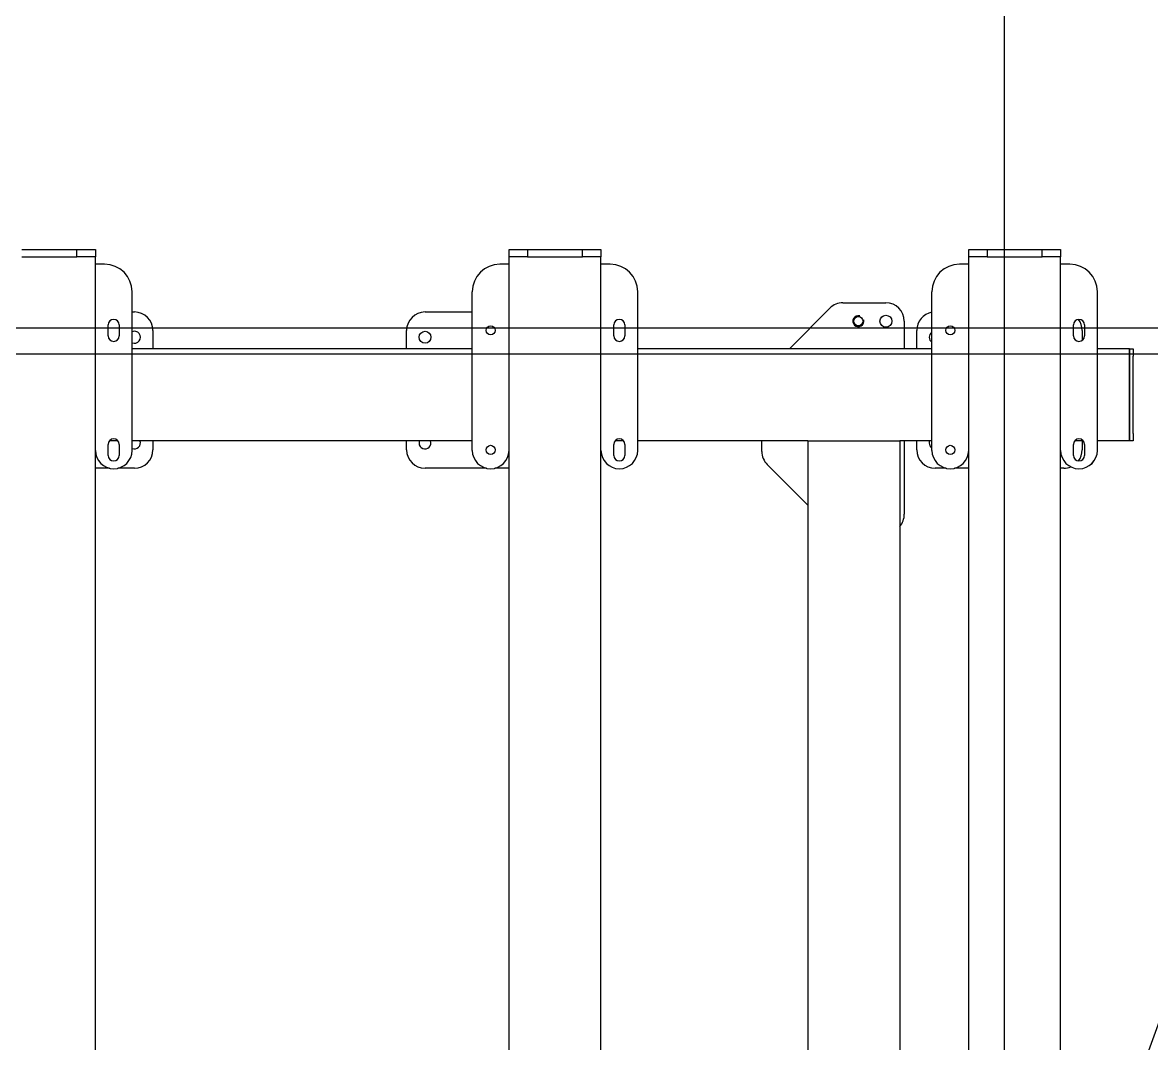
# Model space of a CAD drawing. Header units: inches. Extents: x -233729 to 737493, y -275239 to 196021.
# Drawn here: x 476935 to 478163, y 18623 to 19733 of the extents above; entities that cross this region are included whole.
import ezdxf

# ---------------------------------------------------------------- set-up
doc = ezdxf.new("R2010")
doc.units = ezdxf.units.IN
doc.header["$MEASUREMENT"] = 0
for name, color, linetype in [('Default', 7, 'Continuous'), ('DV2_0', 7, 'Continuous'), ('P_AX', 7, 'Continuous'), ('pinza', 6, 'Continuous'), ('Sezioni', 7, 'Continuous'), ('supporti', 7, 'Continuous')]:
    doc.layers.add(name, color=color, linetype=linetype)

# ---------------------------------------------------------------- blocks, each defined once
blk = doc.blocks.new('SE2')
at = {"layer": 'DV2_0', "color": 2, "linetype": 'Continuous'}
for p, q in [((560.4, 3816.9), (560.4, 1916.9)), ((660.4, 3816.9), (660.4, 1916.9)), ((1060.4, 3816.9), (1060.4, 1916.9)), ((1160.4, 3816.9), (1160.4, 1916.9)), ((1610.4, 3816.9), (1610.4, 1916.9)), ((735.4, 2116.9), (735.4, 3626.9)), ((835.4, 2116.9), (835.4, 3626.9)), ((730.4, 2116.9), (730.4, 2196.9)), ((879.6, 2142.8), (835.4, 2186.9)), ((556.9, 2146.9), (560.4, 2146.9)), ((660.4, 2146.9), (676, 2146.9)), ((684.9, 2146.9), (696.9, 2146.9)), ((1160.4, 2146.9), (1176, 2146.9)), ((1184.9, 2146.9), (1251.8, 2146.9)), ((1567.9, 2146.9), (1586, 2146.9)), ((1594.9, 2146.9), (1610.4, 2146.9)), ((520.4, 2127.4), (520.4, 1954.9)), ((534.4, 2120.9), (534.4, 2132.9)), ((536.9, 2116.9), (536.9, 2126.9)), ((546.4, 2132.9), (546.4, 2120.9)), ((700.4, 2127.4), (700.4, 1954.9)), ((716.9, 2126.9), (716.9, 2116.9)), ((885.4, 2128.6), (885.4, 2116.9)), ((1020.4, 2127.4), (1020.4, 1954.9)), ((1034.4, 2120.9), (1034.4, 2132.9)), ((1046.4, 2132.9), (1046.4, 2120.9)), ((1200.4, 2127.4), (1200.4, 1954.9)), ((1271.8, 2126.9), (1271.8, 2116.9)), ((1547.9, 2116.9), (1547.9, 2126.9)), ((1570.4, 2127.4), (1570.4, 1954.9)), ((1584.4, 2120.9), (1584.4, 2132.9)), ((1596.4, 2132.9), (1596.4, 2120.9)), ((481.4, 2108.9), (481.4, 2116.9)), ((481.4, 2116.9), (485.4, 2116.9)), ((485.4, 2108.9), (485.4, 2116.9)), ((485.4, 2116.9), (520.4, 2116.9)), ((485.4, 2116.9), (485.4, 2108.9)), ((536, 2116.9), (544.9, 2116.9)), ((700.4, 2116.9), (735.4, 2116.9)), ((743.4, 2116.9), (735.4, 2116.9)), ((827.4, 2116.9), (743.4, 2116.9)), ((835.4, 2116.9), (827.4, 2116.9)), ((835.4, 2116.9), (1020.4, 2116.9)), ((1036, 2116.9), (1044.9, 2116.9)), ((1200.4, 2116.9), (1570.4, 2116.9)), ((1586, 2116.9), (1594.9, 2116.9)), ((481.4, 2108.9), (481.4, 2024.9)), ((485.4, 2024.9), (485.4, 2108.9)), ((485.4, 2108.9), (485.4, 2024.9)), ((481.4, 2016.9), (481.4, 2024.9)), ((485.4, 2016.9), (481.4, 2016.9)), ((485.4, 2016.9), (485.4, 2024.9)), ((485.4, 2024.9), (485.4, 2016.9)), ((485.4, 2016.9), (520.4, 2016.9)), ((700.4, 2016.9), (1020.4, 2016.9)), ((716.9, 2016.9), (716.9, 1996.9)), ((730.4, 1986.9), (730.4, 2016.9)), ((811.3, 1972.8), (855.4, 2016.9)), ((1200.4, 2016.9), (1570.4, 2016.9)), ((1271.8, 2016.9), (1271.8, 1996.9)), ((1547.9, 1996.9), (1547.9, 2016.9)), ((534.4, 1990.9), (534.4, 2002.9)), ((536.9, 1996.9), (536.9, 2007.7)), ((546.4, 2002.9), (546.4, 1990.9)), ((1034.4, 1990.9), (1034.4, 2002.9)), ((1046.4, 2002.9), (1046.4, 1990.9)), ((1584.4, 1990.9), (1584.4, 2002.9)), ((1596.4, 2002.9), (1596.4, 1990.9)), ((797.2, 1966.9), (750.4, 1966.9)), ((1251.8, 1976.9), (1200.4, 1976.9)), ((1570.4, 1976.9), (1567.9, 1976.9)), ((550.4, 1924.9), (560.4, 1924.9)), ((560.4, 1916.9), (580.4, 1916.9)), ((560.4, 1908.9), (560.4, 1916.9)), ((640.4, 1916.9), (580.4, 1916.9)), ((580.4, 1916.9), (580.4, 1908.9)), ((640.4, 1908.9), (640.4, 1916.9)), ((640.4, 1916.9), (660.4, 1916.9)), ((660.4, 1924.9), (670.4, 1924.9)), ((660.4, 1916.9), (660.4, 1908.9)), ((1050.4, 1924.9), (1060.4, 1924.9)), ((1060.4, 1916.9), (1080.4, 1916.9)), ((1060.4, 1908.9), (1060.4, 1916.9)), ((1140.4, 1916.9), (1080.4, 1916.9)), ((1080.4, 1916.9), (1080.4, 1908.9)), ((1140.4, 1908.9), (1140.4, 1916.9)), ((1140.4, 1916.9), (1160.4, 1916.9)), ((1160.4, 1924.9), (1170.4, 1924.9)), ((1160.4, 1916.9), (1160.4, 1908.9)), ((1600.4, 1924.9), (1610.4, 1924.9)), ((1610.4, 1916.9), (1630.4, 1916.9)), ((1610.4, 1908.9), (1610.4, 1916.9)), ((1690.4, 1916.9), (1630.4, 1916.9)), ((1630.4, 1916.9), (1630.4, 1908.9)), ((580.4, 1908.9), (560.4, 1908.9)), ((640.4, 1908.9), (580.4, 1908.9)), ((660.4, 1908.9), (640.4, 1908.9)), ((1080.4, 1908.9), (1060.4, 1908.9)), ((1140.4, 1908.9), (1080.4, 1908.9)), ((1160.4, 1908.9), (1140.4, 1908.9)), ((1630.4, 1908.9), (1610.4, 1908.9)), ((1690.4, 1908.9), (1630.4, 1908.9))]:
    blk.add_line(p, q, dxfattribs=at)
for centre, radius in [((680.4, 2126.9), 5), ((1180.4, 2126.9), 5), ((680.4, 1996.9), 5), ((1180.4, 1996.9), 5), ((1251.8, 2004.4), 6.5), ((750.4, 1986.9), 6.5), ((780.4, 1986.9), 5.05)]:
    blk.add_circle(centre, radius, dxfattribs=at)
for centre, radius, start, end in [((750.4, 2196.9), 20, 138.5904, 180), ((540.4, 2127.4), 20, 0, 180), ((540.4, 2132.9), 6, 0, 180), ((556.9, 2126.9), 20, 143.1773, 180), ((556.9, 2126.9), 20, 90, 112.4833), ((680.4, 2127.4), 20, 0, 180), ((696.9, 2126.9), 20, 0, 90), ((865.4, 2128.6), 20, 0, 45), ((1040.4, 2127.4), 20, 0, 180), ((1040.4, 2132.9), 6, 0, 180), ((1180.4, 2127.4), 20, 0, 180), ((1251.8, 2126.9), 20, 0, 90), ((1567.9, 2126.9), 20, 90, 180), ((1590.4, 2127.4), 20, 0, 180), ((1590.4, 2132.9), 6, 0, 180), ((696.9, 2119.4), 6.5, 0, 56.4493), ((1251.8, 2119.4), 6.5, 0, 202.6199), ((1567.9, 2119.4), 6.5, 67.2248, 202.6199), ((540.4, 2120.9), 6, 180, 0), ((696.9, 2119.4), 6.5, 337.3801, 0), ((1040.4, 2120.9), 6, 180, 0), ((1251.8, 2119.4), 6.5, 337.3801, 0), ((1590.4, 2120.9), 6, 180, 0), ((540.4, 2002.9), 6, 0, 180), ((696.9, 2004.4), 6.5, 0, 56.4493), ((696.9, 2004.4), 6.5, 303.5507, 0), ((1040.4, 2002.9), 6, 0, 180), ((1567.9, 2004.4), 6.5, 67.2248, 292.7752), ((1590.4, 2002.9), 6, 0, 180), ((540.4, 1990.9), 6, 180, 0), ((556.9, 1996.9), 20, 180, 216.8227), ((696.9, 1996.9), 20, 280.3476, 0), ((1040.4, 1990.9), 6, 180, 0), ((1251.8, 1996.9), 20, 270, 0), ((1567.9, 1996.9), 20, 180, 270), ((1590.4, 1990.9), 6, 180, 0), ((750.4, 1986.9), 20, 180, 270), ((797.2, 1986.9), 20, 270, 315), ((550.4, 1954.9), 30, 180, 270), ((670.4, 1954.9), 30, 270, 0), ((1050.4, 1954.9), 30, 180, 270), ((1170.4, 1954.9), 30, 270, 0), ((1600.4, 1954.9), 30, 180, 270)]:
    blk.add_arc(centre, radius, start, end, dxfattribs=at)
at = {"layer": 'DV2_0', "color": 7, "linetype": 'Continuous'}
blk.add_arc((780.4, 1986.9), 6, 255, 195, dxfattribs=at)
blk = doc.blocks.new('A$C2BE94B00')
at = {"layer": 'Default'}
blk.add_blockref('SE2', (-481.4, -1908.9), dxfattribs=at)
blk = doc.blocks.new('A$C4C4516A4')
at = {"layer": 'supporti', "color": 1}
blk.add_blockref('A$C2BE94B00', (0, 0), dxfattribs=at)
blk = doc.blocks.new('A$C48CB4C16')
at = {"color": 1}
blk.add_line((4100.6, 9006.1, 710.7), (4100.6, 805, 710.7), dxfattribs=at)
at = {"layer": 'P_AX', "color": 6, "linetype": 'Continuous'}
blk.add_line((4152, 2917.7, 710.7), (3383.8, 807.1, 710.7), dxfattribs=at)
at = {"layer": 'P_AX', "color": 6}
blk.add_circle((4100.6, 4905.5, 710.7), 4100.6, dxfattribs=at)
blk = doc.blocks.new('A$C359573D4')
at = {"layer": 'Sezioni'}
blk.add_lwpolyline([(3442, 28), (0, 28), (0, 0), (3442, 0)], close=True, dxfattribs=at)

msp = doc.modelspace()

# ---------------------------------------------------------------- block references
at = {"color": 1, "rotation": 180.0000000029513}
msp.add_blockref('A$C48CB4C16', (482103.53833, 20961.31664, -710.66459), dxfattribs=at)
at = {"rotation": 180.0000000029513}
msp.add_blockref('A$C359573D4', (478409.82649, 19400.78622), dxfattribs=at)
at = {"layer": 'pinza', "color": 6, "linetype": 'Continuous', "rotation": 180.0000000029513}
for p in [(478142.82648, 19486.28623), (478142.82696, 19486.28623)]:
    msp.add_blockref('A$C4C4516A4', p, dxfattribs=at)

doc.saveas('drawing.dxf')
